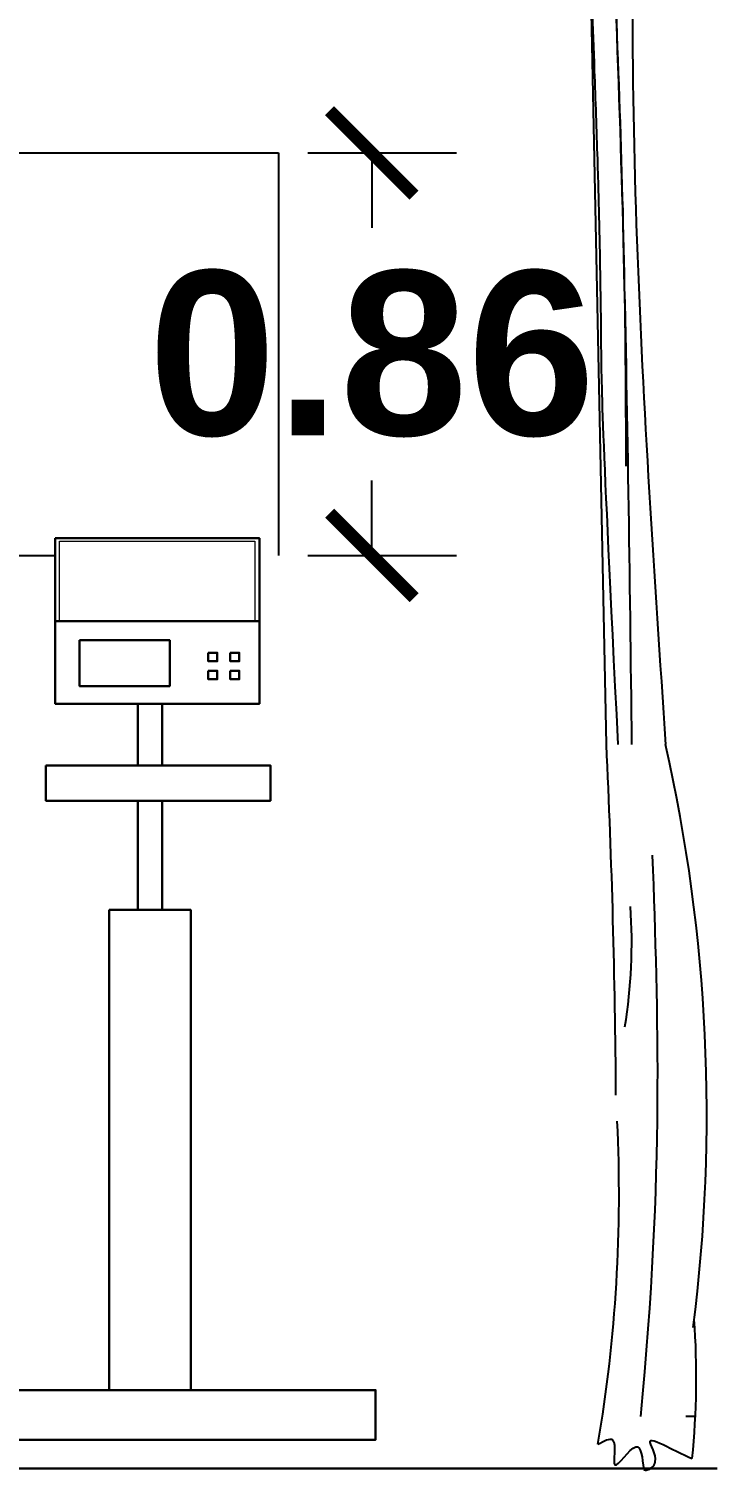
# Model space of a CAD drawing. Header units: inches. Extents: x -17070 to 527, y 504 to 2398.
# Drawn here: x -10380.026 to -10378.56, y 538.645 to 541.714 of the extents above; entities that cross this region are included whole.
import ezdxf

# ---------------------------------------------------------------- set-up
doc = ezdxf.new("R2010")
doc.units = ezdxf.units.IN
for name, color, linetype, lineweight in [('cur', 19, 'Continuous', 0), ('Layer1', 2, 'Continuous', 30), ('TEXT', 7, 'Continuous', 9), ('wall', 7, 'Continuous', 30)]:
    doc.layers.add(name, color=color, linetype=linetype, lineweight=lineweight)
doc.styles.add('ROMANC', font='arialbd.ttf', dxfattribs={"height": 0.35})
doc.dimstyles.get("Standard").update_dxf_attribs({"dimtxt": 0.18, "dimasz": 0.18, "dimexe": 0.18, "dimexo": 0.0625, "dimgap": 0.09, "dimtad": 0, "dimtih": 1, "dimtoh": 1, "dimzin": 0, "dimdsep": 46, "dimtxsty": 'ROMANC', "dimblk": 'ARCHTICK', "dimcen": 0.09, "dimclrd": 25, "dimclre": 25, "dimadec": 0, "dimazin": 0, "dimtfac": 1, "dimtofl": 0, "dimtmove": 0, "dimatfit": 3, "dimldrblk": 'ARCHTICK', "dimfxl": 1, "dimtolj": 1, "dimtzin": 0, "dimarcsym": 0})

# ---------------------------------------------------------------- blocks, each defined once
blk = doc.blocks.new('_ARCHTICK')
at = {"color": 0, "linetype": 'ByBlock', "const_width": 0.15}
blk.add_lwpolyline([(-0.5, -0.5), (0.5, 0.5)], dxfattribs=at)
blk = doc.blocks.new('*D201')
at = {"color": 25, "lineweight": -2}
for p, q in [((-10379.4318, 541.45), (-10379.1155, 541.45)), ((-10379.2955, 541.45), (-10379.2955, 541.2903)), ((-10379.2955, 540.5929), (-10379.2955, 540.7527)), ((-10379.4318, 540.5929), (-10379.1155, 540.5929))]:
    blk.add_line(p, q, dxfattribs=at)
at = {"layer": 'DEFPOINTS', "color": 0}
for p in [(-10379.4943, 541.45), (-10379.4943, 540.5929), (-10379.2955, 540.5929)]:
    blk.add_point(p, dxfattribs=at)
at = {"color": 25, "lineweight": -2, "xscale": 0.18, "yscale": 0.18, "zscale": 0.18}
for p, rotation in [((-10379.2955, 541.45), 90), ((-10379.2955, 540.5929), 270)]:
    blk.add_blockref('_ARCHTICK', p, dxfattribs=dict(at, rotation=rotation))
at = {"color": 0, "insert": (-10379.2955, 541.0215), "char_height": 0.35, "attachment_point": 5, "style": 'ROMANC'}
blk.add_mtext('\\A1;0.86', dxfattribs=at)

msp = doc.modelspace()

# ---------------------------------------------------------------- linework, layer by layer
at = {"color": 250}
for p, q in [((-10380.86198, 541.45003), (-10379.49429, 541.45003)), ((-10380.86198, 541.45003), (-10379.49429, 541.45003)), ((-10380.86198, 541.45003), (-10379.49429, 541.45003)), ((-10380.86198, 541.45003), (-10379.49429, 541.45003)), ((-10379.49429, 541.45003), (-10379.49429, 540.59294)), ((-10379.49429, 541.45003), (-10379.49429, 540.59294)), ((-10379.49429, 541.45003), (-10379.49429, 540.59294)), ((-10380.69293, 540.59294), (-10379.96958, 540.59294)), ((-10380.69293, 540.59294), (-10379.96958, 540.59294)), ((-10380.69293, 540.59294), (-10379.96958, 540.59294)), ((-10380.69293, 540.59294), (-10379.96958, 540.59294))]:
    msp.add_line(p, q, dxfattribs=at)
at = {"color": 254}
for p, q in [((-10380.86198, 541.45003), (-10379.49429, 541.45003)), ((-10379.49429, 541.45003), (-10379.49429, 540.59294)), ((-10380.69293, 540.59294), (-10379.96958, 540.59294))]:
    msp.add_line(p, q, dxfattribs=at)
at = {"color": 137}
msp.add_line((-10378.60661, 538.75952), (-10378.62671, 538.75952), dxfattribs=at)
at = {"layer": 'cur', "lineweight": -2, "ltscale": 0.5}
msp.add_line((-10378.79593, 540.19049), (-10378.87241, 543.93841), dxfattribs=at)
for centre, radius, start, end in [((-10397.19194, 539.31532), 18.41681, 0.398474, 2.723723), ((-10382.17631, 539.402), 3.59395, 352.75508, 12.67356), ((-10379.81603, 539.76634), 1.07395, 350.50606, 4.20746), ((-10381.96733, 539.2341), 3.19824, 350.39463, 2.76702), ((-10380.36047, 538.8435), 1.75588, 354.3219, 4.00695)]:
    msp.add_arc(centre, radius, start, end, dxfattribs=at)
for points, knots in [([(-10378.79505, 543.97639), (-10378.80335, 543.8299), (-10378.8116, 543.72287), (-10378.82405, 543.54753), (-10378.82864, 543.4793), (-10378.84116, 543.27445), (-10378.84787, 543.1377), (-10378.85295, 542.95671), (-10378.85389, 542.91265), (-10378.8551, 542.82451), (-10378.85537, 542.78045), (-10378.85533, 542.64831), (-10378.85416, 542.56027), (-10378.85006, 542.37422), (-10378.84695, 542.27623), (-10378.84006, 542.08595), (-10378.83634, 541.99366), (-10378.82888, 541.80922), (-10378.82514, 541.71708), (-10378.8194, 541.56195), (-10378.81722, 541.49892), (-10378.81375, 541.38479), (-10378.81237, 541.33369), (-10378.81032, 541.24258), (-10378.80957, 541.20259), (-10378.80838, 541.12255), (-10378.80793, 541.08253), (-10378.80697, 540.96455), (-10378.80681, 540.88656), (-10378.77159, 540.19049)], [12.8804979, 12.8804979, 12.8804979, 12.8804979, 138.8406446, 138.8406446, 219.0091044, 219.0091044, 379.3460239, 379.3460239, 430.8856938, 430.8856938, 482.4253637, 482.4253637, 585.5047036, 585.5047036, 700.4158988, 700.4158988, 808.8802573, 808.8802573, 917.3446158, 917.3446158, 991.6304513, 991.6304513, 1051.9053885, 1051.9053885, 1099.1112693, 1099.1112693, 1146.3171501, 1146.3171501, 1238.2023094, 1238.2023094, 1238.2023094, 1238.2023094]), ([(-10378.74478, 543.92494), (-10378.77195, 543.57516), (-10378.81835, 542.95981), (-10378.78959, 542.05695), (-10378.7585, 541.36857), (-10378.75495, 540.94564), (-10378.75477, 540.78282)], [19.0571695, 19.0571695, 19.0571695, 19.0571695, 509.8108073, 882.3391286, 1282.6319268, 1474.5973446, 1474.5973446, 1474.5973446, 1474.5973446]), ([(-10378.71665, 538.64659), (-10378.71431, 538.64561), (-10378.70488, 538.64425), (-10378.67926, 538.66758), (-10378.72122, 538.72293), (-10378.66603, 538.69514), (-10378.62865, 538.6768), (-10378.61321, 538.66977)], [317.1329435, 317.1329435, 317.1329435, 317.1329435, 321.1806934, 332.5665239, 353.7464053, 374.8779731, 390.5405002, 390.5405002, 390.5405002, 390.5405002])]:
    msp.add_open_spline(points, degree=3, knots=knots, dxfattribs=at)
for points in [[(-10378.74478, 543.92494), (-10378.68581, 543.026), (-10378.72465, 542.33723), (-10378.66993, 540.1905)], [(-10378.83744, 543.60036), (-10378.84587, 543.02599), (-10378.80698, 542.33723), (-10378.74239, 540.19049)], [(-10378.81393, 538.70044), (-10378.78291, 538.70969), (-10378.77798, 538.65676), (-10378.73361, 538.69492), (-10378.71665, 538.64659)]]:
    msp.add_spline(points, degree=3, dxfattribs=at)
msp.add_open_spline([(-10378.69821, 539.9548), (-10378.68647, 539.61673), (-10378.67373, 539.27869), (-10378.72354, 538.75973)], degree=3, dxfattribs=at)
at = {"layer": 'Layer1', "color": 137}
msp.add_line((-10379.96958, 540.45329), (-10379.53487, 540.45329), dxfattribs=at)
msp.add_line((-10379.96958, 540.45329), (-10379.53487, 540.45329), dxfattribs=at)
msp.add_line((-10379.96958, 540.45329), (-10379.53487, 540.45329), dxfattribs=at)
msp.add_line((-10379.96958, 540.45329), (-10379.53487, 540.45329), dxfattribs=at)
msp.add_line((-10379.96958, 540.45329), (-10379.53487, 540.45329), dxfattribs=at)
for points in [[(-10379.96958, 540.6295), (-10379.53487, 540.6295), (-10379.53487, 540.27708), (-10379.96958, 540.27708)], [(-10379.96958, 540.6295), (-10379.53487, 540.6295), (-10379.53487, 540.27708), (-10379.96958, 540.27708)], [(-10379.96958, 540.6295), (-10379.53487, 540.6295), (-10379.53487, 540.27708), (-10379.96958, 540.27708)], [(-10379.96958, 540.6295), (-10379.53487, 540.6295), (-10379.53487, 540.27708), (-10379.96958, 540.27708)], [(-10379.96958, 540.6295), (-10379.53487, 540.6295), (-10379.53487, 540.27708), (-10379.96958, 540.27708)], [(-10379.91778, 540.41221), (-10379.72577, 540.41221), (-10379.72577, 540.31484), (-10379.91778, 540.31484)], [(-10379.91778, 540.41221), (-10379.72577, 540.41221), (-10379.72577, 540.31484), (-10379.91778, 540.31484)], [(-10379.91778, 540.41221), (-10379.72577, 540.41221), (-10379.72577, 540.31484), (-10379.91778, 540.31484)], [(-10379.91778, 540.41221), (-10379.72577, 540.41221), (-10379.72577, 540.31484), (-10379.91778, 540.31484)], [(-10379.91778, 540.41221), (-10379.72577, 540.41221), (-10379.72577, 540.31484), (-10379.91778, 540.31484)], [(-10379.64372, 540.38589), (-10379.62477, 540.38589), (-10379.62477, 540.36762), (-10379.64371, 540.36762)], [(-10379.64372, 540.38589), (-10379.62477, 540.38589), (-10379.62477, 540.36762), (-10379.64371, 540.36762)], [(-10379.64372, 540.38589), (-10379.62477, 540.38589), (-10379.62477, 540.36762), (-10379.64371, 540.36762)], [(-10379.64372, 540.38589), (-10379.62477, 540.38589), (-10379.62477, 540.36762), (-10379.64371, 540.36762)], [(-10379.64372, 540.38589), (-10379.62477, 540.38589), (-10379.62477, 540.36762), (-10379.64371, 540.36762)], [(-10379.59691, 540.38589), (-10379.57797, 540.38589), (-10379.57797, 540.36762), (-10379.59691, 540.36762)], [(-10379.59691, 540.38589), (-10379.57797, 540.38589), (-10379.57797, 540.36762), (-10379.59691, 540.36762)], [(-10379.59691, 540.38589), (-10379.57797, 540.38589), (-10379.57797, 540.36762), (-10379.59691, 540.36762)], [(-10379.59691, 540.38589), (-10379.57797, 540.38589), (-10379.57797, 540.36762), (-10379.59691, 540.36762)], [(-10379.59691, 540.38589), (-10379.57797, 540.38589), (-10379.57797, 540.36762), (-10379.59691, 540.36762)], [(-10379.64371, 540.34748), (-10379.62477, 540.34749), (-10379.62477, 540.32921), (-10379.64371, 540.32921)], [(-10379.64371, 540.34748), (-10379.62477, 540.34749), (-10379.62477, 540.32921), (-10379.64371, 540.32921)], [(-10379.64371, 540.34748), (-10379.62477, 540.34749), (-10379.62477, 540.32921), (-10379.64371, 540.32921)], [(-10379.64371, 540.34748), (-10379.62477, 540.34749), (-10379.62477, 540.32921), (-10379.64371, 540.32921)], [(-10379.64371, 540.34748), (-10379.62477, 540.34749), (-10379.62477, 540.32921), (-10379.64371, 540.32921)], [(-10379.59691, 540.34749), (-10379.57796, 540.34749), (-10379.57796, 540.32921), (-10379.59691, 540.32921)], [(-10379.59691, 540.34749), (-10379.57796, 540.34749), (-10379.57796, 540.32921), (-10379.59691, 540.32921)], [(-10379.59691, 540.34749), (-10379.57796, 540.34749), (-10379.57796, 540.32921), (-10379.59691, 540.32921)], [(-10379.59691, 540.34749), (-10379.57796, 540.34749), (-10379.57796, 540.32921), (-10379.59691, 540.32921)], [(-10379.59691, 540.34749), (-10379.57796, 540.34749), (-10379.57796, 540.32921), (-10379.59691, 540.32921)], [(-10379.98963, 540.14576), (-10379.51141, 540.14576), (-10379.51141, 540.07073), (-10379.98963, 540.07073)], [(-10379.98963, 540.14576), (-10379.51141, 540.14576), (-10379.51141, 540.07073), (-10379.98963, 540.07073)], [(-10379.98963, 540.14576), (-10379.51141, 540.14576), (-10379.51141, 540.07073), (-10379.98963, 540.07073)], [(-10379.98963, 540.14576), (-10379.51141, 540.14576), (-10379.51141, 540.07073), (-10379.98963, 540.07073)], [(-10379.98963, 540.14576), (-10379.51141, 540.14576), (-10379.51141, 540.07073), (-10379.98963, 540.07073)], [(-10379.85479, 539.83831), (-10379.68094, 539.83831), (-10379.68094, 538.81584), (-10379.85479, 538.81584)], [(-10379.85479, 539.83831), (-10379.68094, 539.83831), (-10379.68094, 538.81584), (-10379.85479, 538.81584)], [(-10379.85479, 539.83831), (-10379.68094, 539.83831), (-10379.68094, 538.81584), (-10379.85479, 538.81584)], [(-10379.85479, 539.83831), (-10379.68094, 539.83831), (-10379.68094, 538.81584), (-10379.85479, 538.81584)], [(-10379.85479, 539.83831), (-10379.68094, 539.83831), (-10379.68094, 538.81584), (-10379.85479, 538.81584)], [(-10380.17373, 538.81584), (-10379.28753, 538.81584), (-10379.28753, 538.71008), (-10380.17373, 538.71008)], [(-10380.17373, 538.81584), (-10379.28753, 538.81584), (-10379.28753, 538.71008), (-10380.17373, 538.71008)], [(-10380.17373, 538.81584), (-10379.28753, 538.81584), (-10379.28753, 538.71008), (-10380.17373, 538.71008)], [(-10380.17373, 538.81584), (-10379.28753, 538.81584), (-10379.28753, 538.71008), (-10380.17373, 538.71008)], [(-10380.17373, 538.81584), (-10379.28753, 538.81584), (-10379.28753, 538.71008), (-10380.17373, 538.71008)]]:
    msp.add_lwpolyline(points, close=True, dxfattribs=at)
for points in [[(-10379.79355, 540.14576), (-10379.79355, 540.27708)], [(-10379.79355, 540.14576), (-10379.79355, 540.27708)], [(-10379.79355, 540.14576), (-10379.79355, 540.27708)], [(-10379.79355, 540.14576), (-10379.79355, 540.27708)], [(-10379.79355, 540.14576), (-10379.79355, 540.27708)], [(-10379.74219, 540.27708), (-10379.74219, 540.14576)], [(-10379.74219, 540.27708), (-10379.74219, 540.14576)], [(-10379.74219, 540.27708), (-10379.74219, 540.14576)], [(-10379.74219, 540.27708), (-10379.74219, 540.14576)], [(-10379.74219, 540.27708), (-10379.74219, 540.14576)], [(-10379.74219, 540.07073), (-10379.74219, 539.83831), (-10379.79355, 539.83831), (-10379.79355, 540.07073)], [(-10379.74219, 540.07073), (-10379.74219, 539.83831), (-10379.79355, 539.83831), (-10379.79355, 540.07073)], [(-10379.74219, 540.07073), (-10379.74219, 539.83831), (-10379.79355, 539.83831), (-10379.79355, 540.07073)], [(-10379.74219, 540.07073), (-10379.74219, 539.83831), (-10379.79355, 539.83831), (-10379.79355, 540.07073)], [(-10379.74219, 540.07073), (-10379.74219, 539.83831), (-10379.79355, 539.83831), (-10379.79355, 540.07073)]]:
    msp.add_lwpolyline(points, dxfattribs=at)
at = {"layer": 'TEXT', "color": 250, "lineweight": 18}
msp.add_lwpolyline([(-10379.96069, 540.62337), (-10379.54462, 540.62337), (-10379.54462, 540.45329), (-10379.96069, 540.45329)], close=True, dxfattribs=at)
at = {"layer": 'wall'}
msp.add_line((-10378.56013, 538.64857), (-10383.43504, 538.64925), dxfattribs=at)

# ---------------------------------------------------------------- dimensions: what is measured, and where the dimension line sits
dim = msp.add_linear_dim(base=(-10379.29551, 540.59294), p1=(-10379.49429, 541.45003), p2=(-10379.49429, 540.59294), angle=90, dimstyle='Standard')
dim.commit()
dim.dimension.update_dxf_attribs({"geometry": '*D201', "text_midpoint": (-10379.29551, 541.02148)})

doc.saveas('drawing.dxf')
